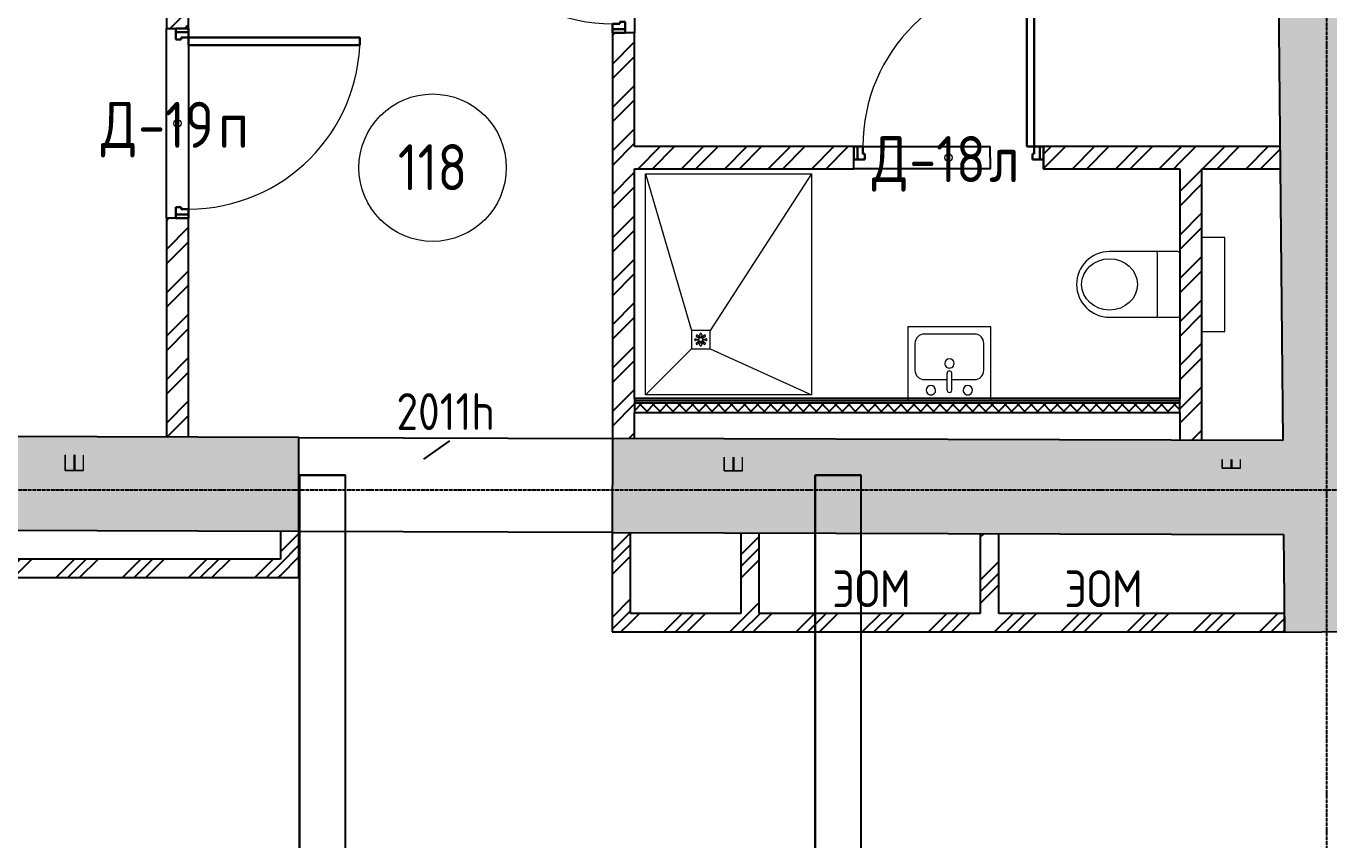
# Model space of a CAD drawing. Header units: millimetres. Extents: x -129048 to 476301, y -5853 to 215316.
# Drawn here: x 31950 to 39022, y 11356 to 15773 of the extents above; entities that cross this region are included whole.
import ezdxf

# ---------------------------------------------------------------- set-up
doc = ezdxf.new("R2010")
doc.units = ezdxf.units.MM
doc.linetypes.add('ADSK_Линия сетки', pattern=[25, 20, -2.5, 0, -2.5])
doc.linetypes.add('ADSK_Сверху', pattern=[4.5, 3, -1.5])
for name, color, linetype, lineweight in [('Аннотация', 7, 'Continuous', 9), ('Двери', 251, 'Continuous', 18), ('Каркас', 7, 'Continuous', 18), ('Марки дверей', 7, 'Continuous', 20), ('Марки помещений', 7, 'Continuous', 20), ('Сантехника', 251, 'Continuous', 18), ('Сантехническое оборудование', 251, 'Continuous', 9)]:
    doc.layers.add(name, color=color, linetype=linetype, lineweight=lineweight)
for name, color, linetype, lineweight, true_color in [('Обобщенные модели', 5, 'Continuous', 18, 0x0000ff), ('Стены внутренние', 5, 'Continuous', 18, 0x0000ff), ('Стены штриховка', 5, 'Continuous', 18, 0x0000ff)]:
    doc.layers.add(name, color=color, linetype=linetype, lineweight=lineweight, true_color=true_color)
doc.styles.add('GOST Common_1', font='GOST Common_0.ttf', dxfattribs={"width": 0.9, "height": 200})
doc.styles.add('GOST Common_2', font='GOST Common_0.ttf', dxfattribs={"width": 0.9, "height": 250})
pattern_1 = [(45, (0, 0), (-179.6051, 179.6051), []), (45, (63.5, 0), (0, 359.2102), []), (45, (-63.5, 0), (0, 359.2102), [])]
pattern_2 = [(45, (0, 0), (-117.8655, 117.8655), []), (45, (78.58, 0), (-117.8655, 117.8655), [])]

# ---------------------------------------------------------------- blocks, each defined once
blk = doc.blocks.new('Типовая двутавровая балка _АСТО 20-93_ Балки - 100х200мм-V3-01 План 1-го этажа маркировочный')
at = {"layer": 'Каркас', "color": 253, "linetype": 'ADSK_Сверху', "true_color": 0xaaaaaa}
for p, q in [((-2169.5, 50), (-2169.5, -50)), ((-2169.5, 50), (-2083.6, 50)), ((-2083.6, 3), (-2169.5, 3)), ((2089.5, 50), (2169.5, 50)), ((2169.5, -50), (2169.5, 50)), ((-2083.6, -3), (-2169.5, -3)), ((-2169.5, -50), (-2083.6, -50)), ((2090.1, -50), (2169.5, -50))]:
    blk.add_line(p, q, dxfattribs=at)
at = {"layer": 'Каркас', "color": 9, "linetype": 'ADSK_Сверху', "true_color": 0xb9b9b9}
for p, q in [((-2169.5, 3.4), (-2169.5, 50)), ((-2169.5, 50), (-2083.6, 50)), ((-2169.5, -50), (-2169.5, -3.4)), ((-2169.5, -50), (-2083.6, -50))]:
    blk.add_line(p, q, dxfattribs=at)
at = {"layer": 'Каркас', "color": 253, "linetype": 'ADSK_Сверху', "true_color": 0xb2b2b2}
for p, q in [((-2169.5, 50), (-2169.5, 15)), ((-2169.5, 15), (-2169.5, 50)), ((-2083.6, 50), (-2169.5, 50)), ((-2169.5, 50), (-2083.6, 50)), ((-2169.5, 3), (-2169.5, 15)), ((-2169.5, 3), (-2169.5, 15)), ((-2169.5, -3), (-2169.5, 3)), ((2169.5, 50), (2089.5, 50)), ((2169.5, 50), (2169.5, 15)), ((2169.5, 15), (2169.5, 3)), ((-2169.5, -15), (-2169.5, -3)), ((-2169.5, -15), (-2169.5, -3)), ((-2169.5, -50), (-2169.5, -15)), ((-2169.5, -15), (-2169.5, -50)), ((-2169.5, -50), (-2083.6, -50)), ((-2169.5, -50), (-2083.6, -50)), ((2090.1, -50), (2169.5, -50)), ((2169.5, -3), (2169.5, -15)), ((2169.5, -15), (2169.5, -50))]:
    blk.add_line(p, q, dxfattribs=at)
blk = doc.blocks.new('Типовая двутавровая балка _АСТО 20-93_ Балки - 100х200мм-V4-01 План 1-го этажа маркировочный')
at = {"layer": 'Каркас', "color": 253, "linetype": 'ADSK_Сверху', "true_color": 0xaaaaaa}
for p, q in [((-2169.5, 50), (-2169.5, -50)), ((-2169.5, 50), (-2096, 50)), ((-2096.2, 3), (-2169.5, 3)), ((2111.8, 50), (2169.5, 50)), ((2169.5, -50), (2169.5, 50)), ((-2096.2, -3), (-2169.5, -3)), ((-2169.5, -50), (-2096.4, -50)), ((2112.4, -50), (2169.5, -50))]:
    blk.add_line(p, q, dxfattribs=at)
at = {"layer": 'Каркас', "color": 9, "linetype": 'ADSK_Сверху', "true_color": 0xb9b9b9}
for p, q in [((-2169.5, 3.4), (-2169.5, 50)), ((-2169.5, 50), (-2096, 50)), ((-2169.5, -50), (-2169.5, -3.4)), ((-2169.5, -50), (-2096.4, -50))]:
    blk.add_line(p, q, dxfattribs=at)
at = {"layer": 'Каркас', "color": 253, "linetype": 'ADSK_Сверху', "true_color": 0xb2b2b2}
for p, q in [((-2169.5, 50), (-2169.5, 15)), ((-2169.5, 15), (-2169.5, 50)), ((-2096, 50), (-2169.5, 50)), ((-2169.5, 50), (-2096, 50)), ((-2169.5, 3), (-2169.5, 15)), ((-2169.5, 3), (-2169.5, 15)), ((-2169.5, -3), (-2169.5, 3)), ((2169.5, 50), (2111.8, 50)), ((2169.5, 50), (2169.5, 15)), ((2169.5, 15), (2169.5, 3)), ((-2169.5, -15), (-2169.5, -3)), ((-2169.5, -15), (-2169.5, -3)), ((-2169.5, -50), (-2169.5, -15)), ((-2169.5, -15), (-2169.5, -50)), ((-2169.5, -50), (-2096.4, -50)), ((-2169.5, -50), (-2096.4, -50)), ((2112.4, -50), (2169.5, -50)), ((2169.5, -3), (2169.5, -15)), ((2169.5, -15), (2169.5, -50))]:
    blk.add_line(p, q, dxfattribs=at)
blk = doc.blocks.new('Типовая двутавровая балка _АСТО 20-93_ Балки - 100х200мм-V5-01 План 1-го этажа маркировочный')
at = {"layer": 'Каркас', "color": 253, "linetype": 'ADSK_Сверху', "true_color": 0xaaaaaa}
for p, q in [((-2169.5, 50), (-2169.5, -50)), ((-2169.5, 50), (-2121.1, 50)), ((-2121.3, 3), (-2169.5, 3)), ((2114.9, 50), (2169.5, 50)), ((2169.5, -50), (2169.5, 50)), ((-2121.4, -3), (-2169.5, -3)), ((-2169.5, -50), (-2121.6, -50)), ((2115.5, -50), (2169.5, -50))]:
    blk.add_line(p, q, dxfattribs=at)
at = {"layer": 'Каркас', "color": 9, "linetype": 'ADSK_Сверху', "true_color": 0xb9b9b9}
for p, q in [((-2169.5, 3.4), (-2169.5, 50)), ((-2169.5, 50), (-2121.1, 50)), ((-2169.5, -50), (-2169.5, -3.4)), ((-2169.5, -50), (-2121.6, -50))]:
    blk.add_line(p, q, dxfattribs=at)
at = {"layer": 'Каркас', "color": 253, "linetype": 'ADSK_Сверху', "true_color": 0xb2b2b2}
for p, q in [((-2169.5, 50), (-2169.5, 15)), ((-2169.5, 15), (-2169.5, 50)), ((-2121.1, 50), (-2169.5, 50)), ((-2169.5, 50), (-2121.1, 50)), ((-2169.5, 3), (-2169.5, 15)), ((-2169.5, 3), (-2169.5, 15)), ((-2169.5, -3), (-2169.5, 3)), ((2169.5, 50), (2114.9, 50)), ((2169.5, 50), (2169.5, 15)), ((2169.5, 15), (2169.5, 3)), ((-2169.5, -15), (-2169.5, -3)), ((-2169.5, -15), (-2169.5, -3)), ((-2169.5, -50), (-2169.5, -15)), ((-2169.5, -15), (-2169.5, -50)), ((-2169.5, -50), (-2121.6, -50)), ((-2169.5, -50), (-2121.6, -50)), ((2115.5, -50), (2169.5, -50)), ((2169.5, -3), (2169.5, -15)), ((2169.5, -15), (2169.5, -50))]:
    blk.add_line(p, q, dxfattribs=at)
blk = doc.blocks.new('AC_Дверь_Однопольная - Д-19п 1030х2200h-2319717-01 План 1-го этажа маркировочный')
at = {"layer": 'Двери', "lineweight": 30}
for p, q in [((-465, 990), (-425, 990)), ((-465, 60), (-465, 990)), ((-425, 990), (-425, 60)), ((-515, 60), (-495, 60)), ((-515, -10), (-515, 60)), ((-495, 60), (-465, 60)), ((-495, -10), (-495, 60)), ((-495, 60), (-495, -10)), ((-425, 60), (-465, 60)), ((-465, 60), (-465, 20)), ((-465, 20), (-455, 20)), ((-455, 20), (-455, -10)), ((455, 20), (465, 20)), ((455, -10), (455, 20)), ((465, 60), (495, 60)), ((465, 20), (465, 60)), ((495, 60), (495, -10)), ((495, 60), (515, 60)), ((495, -10), (495, 60)), ((515, 60), (515, -10)), ((-495, -10), (-515, -10)), ((-455, -10), (-495, -10)), ((495, -10), (455, -10)), ((515, -10), (495, -10))]:
    blk.add_line(p, q, dxfattribs=at)
at = {"layer": 'Двери'}
blk.add_arc((-465, 60), 930, 0, 90, dxfattribs=at)
blk = doc.blocks.new('AC_Дверь_Однопольная - Д-18л 1030х2200h-2319665-01 План 1-го этажа маркировочный')
at = {"layer": 'Двери', "lineweight": 30}
for p, q in [((465, 990), (425, 990)), ((425, 990), (425, 60)), ((465, 60), (465, 990)), ((-495, 60), (-515, 60)), ((-515, 60), (-515, -10)), ((-465, 60), (-495, 60)), ((-495, 60), (-495, -10)), ((-495, -10), (-495, 60)), ((-465, 20), (-465, 60)), ((-455, 20), (-465, 20)), ((-455, -10), (-455, 20)), ((425, 60), (465, 60)), ((465, 20), (455, 20)), ((455, 20), (455, -10)), ((495, 60), (465, 60)), ((465, 60), (465, 20)), ((495, -10), (495, 60)), ((515, 60), (495, 60)), ((495, 60), (495, -10)), ((515, -10), (515, 60)), ((-515, -10), (-495, -10)), ((-495, -10), (-455, -10)), ((455, -10), (495, -10)), ((495, -10), (515, -10))]:
    blk.add_line(p, q, dxfattribs=at)
at = {"layer": 'Двери'}
blk.add_arc((465, 60), 930, 90, 180, dxfattribs=at)
blk = doc.blocks.new('Туалет подвесной-Moderna R-Laufen - 000 White-2319019-01 План 1-го этажа маркировочный')
at = {"layer": 'Обобщенные модели'}
for p, q in [((-53, 441.8), (-53, 69.9)), ((303, 69.9), (303, 441.8)), ((-43.1, 180.3), (293.1, 180.3))]:
    blk.add_line(p, q, dxfattribs=at)
for centre, radius, start, end in [((125, 441.8), 178, 360, 180), ((-43.1, 190.2), 9.89, 180, 270), ((293.1, 190.2), 9.89, 270, 360), ((-43.1, 69.9), 9.89, 180, 270), ((293.1, 69.9), 9.89, 270, 360)]:
    blk.add_arc(centre, radius, start, end, dxfattribs=at)
blk.add_ellipse((125, 440.8), major_axis=(0, 151.6), ratio=0.916517, dxfattribs=at)
at = {"layer": 'Сантехника'}
for p, q in [((-130, -60), (-130, -185)), ((380, -185), (380, -60)), ((-130, -185), (380, -185))]:
    blk.add_line(p, q, dxfattribs=at)
blk = doc.blocks.new('4-slope_shower_with_drain_2858 - 1000х1200-2157423-01 План 1-го этажа маркировочный')
at = {"layer": 'Сантехническое оборудование'}
for p, q in [((-300, -300), (-300, 900)), ((-300, 900), (600, 900)), ((-300, 900), (-50, 50)), ((600, 900), (50, 50)), ((600, 900), (600, -300)), ((50, 50), (-50, 50)), ((-50, 50), (-50, -50)), ((-27.9, 4.9), (-11, 1.9)), ((-9.2, 6.4), (-23.2, 16.3)), ((-16.3, 23.2), (-6.4, 9.2)), ((-1.9, 11), (-4.9, 27.9)), ((4.9, 27.9), (1.9, 11)), ((6.4, 9.2), (16.3, 23.2)), ((23.2, 16.3), (9.2, 6.4)), ((11, 1.9), (27.9, 4.9)), ((50, -50), (50, 50)), ((-300, -300), (-50, -50)), ((-50, -50), (50, -50)), ((-11, -1.9), (-27.9, -4.9)), ((-23.2, -16.3), (-9.2, -6.4)), ((-6.4, -9.2), (-16.3, -23.2)), ((-4.9, -27.9), (-1.9, -11)), ((1.9, -11), (4.9, -27.9)), ((16.3, -23.2), (6.4, -9.2)), ((9.2, -6.4), (23.2, -16.3)), ((27.9, -4.9), (11, -1.9)), ((50, -50), (600, -300)), ((600, -300), (-300, -300))]:
    blk.add_line(p, q, dxfattribs=at)
for centre, radius, start, end in [((-28.8, 0), 5, 80, 280), ((-20.4, 20.4), 5, 35, 235), ((-12, 0), 2.19, 297.42591, 62.57409), ((-12, 0), 2.19, 6.95268, 62.57409), ((-8.5, 8.5), 2.19, 252.42591, 17.57409), ((-8.5, 8.5), 2.19, 252.42591, 294.14197), ((-8.5, 8.5), 2.19, 335.85803, 17.57409), ((0, 28.8), 5, 350, 190), ((0, 12), 2.19, 207.42591, 332.57409), ((0, 12), 2.19, 207.42591, 332.57409), ((8.5, 8.5), 2.19, 162.42591, 287.57409), ((8.5, 8.5), 2.19, 162.42591, 204.14197), ((8.5, 8.5), 2.19, 231.95268, 287.57409), ((12, 0), 2.19, 117.42591, 242.57409), ((12, 0), 2.19, 117.42591, 173.04732), ((20.4, 20.4), 5, 305, 145), ((28.8, 0), 5, 260, 100), ((-20.4, -20.4), 5, 125, 325), ((-12, 0), 2.19, 297.42591, 353.04732), ((-8.5, -8.5), 2.19, 342.42591, 107.57409), ((-8.5, -8.5), 2.19, 65.85803, 107.57409), ((-8.5, -8.5), 2.19, 342.42591, 38.04732), ((0, -28.8), 5, 170, 10), ((0, -12), 2.19, 27.42591, 152.57409), ((0, -12), 2.19, 27.42591, 152.57409), ((8.5, -8.5), 2.19, 72.42591, 197.57409), ((8.5, -8.5), 2.19, 155.85803, 197.57409), ((8.5, -8.5), 2.19, 72.42591, 114.14197), ((12, 0), 2.19, 186.95268, 242.57409), ((20.4, -20.4), 5, 215, 55)]:
    blk.add_arc(centre, radius, start, end, dxfattribs=at)
blk = doc.blocks.new('AC_Дверь_Однопольная - Д-19л 1030х2200h-2319549-01 План 1-го этажа маркировочный')
at = {"layer": 'Двери', "lineweight": 30}
for p, q in [((465, 990), (425, 990)), ((425, 990), (425, 60)), ((465, 60), (465, 990)), ((-495, 60), (-515, 60)), ((-515, 60), (-515, -10)), ((-465, 60), (-495, 60)), ((-495, 60), (-495, -10)), ((-495, -10), (-495, 60)), ((-465, 20), (-465, 60)), ((-455, 20), (-465, 20)), ((-455, -10), (-455, 20)), ((425, 60), (465, 60)), ((465, 20), (455, 20)), ((455, 20), (455, -10)), ((495, 60), (465, 60)), ((465, 60), (465, 20)), ((495, -10), (495, 60)), ((515, 60), (495, 60)), ((495, 60), (495, -10)), ((515, -10), (515, 60)), ((-515, -10), (-495, -10)), ((-495, -10), (-455, -10)), ((455, -10), (495, -10)), ((495, -10), (515, -10))]:
    blk.add_line(p, q, dxfattribs=at)
at = {"layer": 'Двери'}
blk.add_arc((465, 60), 930, 90, 180, dxfattribs=at)
blk = doc.blocks.new('ADSK_Марка_Дверь - Марка типа и комментарии-2020407-01 План 1-го этажа маркировочный')
at = {"layer": 'Марки дверей', "lineweight": 9}
blk.add_circle((0, 0), 0.2, dxfattribs=at)
blk = doc.blocks.new('ADSK_Марка_Помещение_ОдноЗначение - Номер-247393-01 План 1-го этажа маркировочный')
at = {"layer": 'Марки помещений'}
blk.add_circle((0, 0), 4, dxfattribs=at)
blk = doc.blocks.new('Кухонная мойка-Одиночная - 450 x 400 мм-1905995-01 План 1-го этажа маркировочный')
at = {"layer": 'Сантехника'}
for p, q in [((240.7, 202.3), (-209.3, 202.3)), ((-209.3, 202.3), (-209.3, -197.7)), ((3, 145.2), (3, 53.1)), ((28.4, 145.2), (28.4, 53.1)), ((240.7, -197.7), (240.7, 202.3)), ((3, 88), (-120.4, 88)), ((151.8, 88), (28.4, 88)), ((-171.2, 37.2), (-171.2, -108.8)), ((202.6, -108.8), (202.6, 37.2)), ((-209.3, -197.7), (240.7, -197.7)), ((-120.4, -159.6), (151.8, -159.6))]:
    blk.add_line(p, q, dxfattribs=at)
for centre, radius, start, end in [((-84.3, 145.2), 25.4, 360, 180), ((-84.3, 145.2), 25.4, 180, 360), ((15.7, 145.2), 12.7, 360, 180), ((115.7, 145.2), 25.4, 360, 180), ((115.7, 145.2), 25.4, 180, 360), ((-120.4, 37.2), 50.8, 90, 180), ((151.8, 37.2), 50.8, 360, 90), ((15.7, 0), 25.4, 360, 180), ((15.7, 0), 25.4, 180, 0), ((15.7, 53.1), 12.7, 180, 0), ((-120.4, -108.8), 50.8, 180, 270), ((151.8, -108.8), 50.8, 270, 0)]:
    blk.add_arc(centre, radius, start, end, dxfattribs=at)

msp = doc.modelspace()

# ---------------------------------------------------------------- hatches: boundary and pattern name
at = {"layer": 'Стены внутренние', "lineweight": 25, "true_color": 0x636466}
for points in [[(38780.55074, 12484.2784), (39290.5273, 12489.16752), (39214.53835, 20424.05859), (38704.51496, 20424.05859), (38780.51674, 12487.82891)], [(33079.61094, 13030.93279), (33081.07906, 13540.93068), (16805.21333, 13587.78387), (16803.74521, 13077.78598), (32259.56256, 13033.29346)], [(38775.47269, 13014.53616), (38770.58849, 13524.55234), (35256.40131, 13534.6686), (35254.93319, 13024.67071), (38730.85297, 13014.66461)]]:
    msp.add_hatch(color=251, dxfattribs=at).paths.add_polyline_path(points)
h = msp.add_hatch(dxfattribs=at)
h.set_pattern_fill('FP_2', color=251, style=0, pattern_type=2)
h.set_pattern_definition(pattern_2)
h.paths.add_polyline_path([(32832.37159, 13541.64663), (32832.37159, 14729.84326), (32712.37159, 14729.84326), (32712.37159, 13541.99207)])
h.paths.add_polyline_path([(32832.37159, 15759.84326), (32832.37159, 17659.84326), (32712.37159, 17659.55931), (32712.37159, 15759.84326), (32762.37159, 15759.84326)])
h = msp.add_hatch(dxfattribs=at)
h.set_pattern_fill('FP_2', color=251, style=0, pattern_type=2)
h.set_pattern_definition(pattern_2)
h.paths.add_polyline_path([(35252.37155, 13534.6802), (35252.37155, 15735.56972), (35132.37155, 15735.56972), (35132.37155, 13535.02564), (35230.51674, 13534.74311)])
h.paths.add_polyline_path([(35132.37155, 16765.56972), (35252.37155, 16765.56972), (35252.37155, 17665.56972), (35132.37155, 17665.28576), (35132.37155, 16924.19662)])
h = msp.add_hatch(dxfattribs=at)
h.set_pattern_fill('FP_2', color=251, style=0, pattern_type=2)
h.set_pattern_definition(pattern_2)
h.paths.add_polyline_path([(37472.37155, 14998.76848), (38211.73033, 14998.76848), (38211.73033, 15118.76848), (37472.37155, 15118.76848), (37472.37155, 15048.76848)])
h.paths.add_polyline_path([(35562.37159, 14998.76848), (36442.37155, 14998.76848), (36442.37155, 15118.76848), (35252.37155, 15118.76848), (35252.37155, 14998.76848), (35312.37159, 14998.76848)])
h = msp.add_hatch(dxfattribs=at)
h.set_pattern_fill('FP_2', color=251, style=0, pattern_type=2)
h.set_pattern_definition(pattern_2)
h.paths.add_polyline_path([(38331.73033, 14998.76848), (38756.47058, 14998.76848), (38755.32139, 15118.76848), (38211.73033, 15118.76848), (38211.73033, 14998.76848)])
h = msp.add_hatch(dxfattribs=at)
h.set_pattern_fill('FP_2', color=251, style=0, pattern_type=2)
h.set_pattern_definition(pattern_2)
h.paths.add_polyline_path([(38331.73033, 13525.81568), (38331.73033, 14998.76848), (38211.73033, 14998.76848), (38211.73033, 13526.16112)])
h = msp.add_hatch(dxfattribs=at)
h.set_pattern_fill('FP_4', color=251, style=0, pattern_type=2)
h.set_pattern_definition([(45, (0, 0), (-35.35534, 35.35534), []), (135, (0, 0), (-35.35534, -35.35534), [])])
h.paths.add_polyline_path([(36161.13126, 13676.16112), (38211.73033, 13676.16112), (38211.73033, 13726.16112), (35252.37155, 13726.16112), (35252.37155, 13676.16112), (35662.37159, 13676.16112)])
h = msp.add_hatch(color=251, dxfattribs=at)
h.paths.add_polyline_path([(35254.93319, 13024.67071), (35256.40131, 13534.6686), (35132.37155, 13535.02564), (35130.51674, 13025.02887), (35252.37155, 13024.67808)])
h.paths.add_polyline_path([(35254.93319, 13024.67071), (35254.93283, 13024.741), (35254.93319, 13534.6686)])
h.paths.add_polyline_path([(33430.38488, 13029.92302), (33430.38488, 13539.92513), (33081.07906, 13540.93068), (33079.61094, 13030.93279), (33330.38488, 13030.21089)])
h = msp.add_hatch(dxfattribs=at)
h.set_pattern_fill('FP_3', color=251, style=0, pattern_type=2)
h.set_pattern_definition(pattern_1)
h.paths.add_polyline_path([(33330.38488, 12779.92513), (33430.38488, 12779.92513), (33430.38488, 13029.92302), (33330.38488, 13029.92302), (33330.38488, 12879.92513)])
h = msp.add_hatch(dxfattribs=at)
h.set_pattern_fill('FP_3', color=251, style=0, pattern_type=2)
h.set_pattern_definition(pattern_1)
h.paths.add_polyline_path([(35130.51674, 12485.23504), (35230.51674, 12485.23504), (35230.51674, 13024.741), (35130.51674, 13024.741), (35130.51674, 12585.23504)])
h = msp.add_hatch(dxfattribs=at)
h.set_pattern_fill('FP_3', color=251, style=0, pattern_type=2)
h.set_pattern_definition(pattern_1)
h.paths.add_polyline_path([(35929.57378, 12585.23504), (35929.57378, 13022.72863), (35829.57378, 13023.0165), (35829.57378, 12585.23504)])
h = msp.add_hatch(dxfattribs=at)
h.set_pattern_fill('FP_3', color=251, style=0, pattern_type=2)
h.set_pattern_definition(pattern_1)
h.paths.add_polyline_path([(37198.01347, 12585.23504), (37229.57378, 12585.23504), (37229.57378, 13018.98633), (37129.57378, 13019.2742), (37129.57378, 12585.23504), (37162.43684, 12585.23504)])
h = msp.add_hatch(dxfattribs=at)
h.set_pattern_fill('FP_3', color=251, style=0, pattern_type=2)
h.set_pattern_definition(pattern_1)
h.paths.add_polyline_path([(32259.56256, 12779.92513), (33330.38488, 12779.92513), (33330.38488, 12879.92513), (16570.07115, 12879.92513), (16570.07115, 12779.92513), (32004.5732, 12779.92513)])
h = msp.add_hatch(dxfattribs=at)
h.set_pattern_fill('FP_3', color=251, style=0, pattern_type=2)
h.set_pattern_definition(pattern_1)
h.paths.add_polyline_path([(35230.51674, 12485.23504), (38780.51674, 12485.23504), (38779.58392, 12585.23504), (35230.51674, 12585.23504)])

# ---------------------------------------------------------------- linework, layer by layer
at = {"linetype": 'ADSK_Линия сетки', "lineweight": 25}
for p, q in [((39009.91035, -4984.78696), (39009.91035, 21668.8012)), ((-11086.22475, 13256.78828), (57141.71826, 13256.78828))]:
    msp.add_line(p, q, dxfattribs=at)
at = {"layer": 'Аннотация', "color": 251, "lineweight": 25, "true_color": 0x636466}
msp.add_line((34109.08235, 13421.66284), (34249.48112, 13521.1131), dxfattribs=at)
at = {"layer": 'Каркас', "color": 251, "linetype": 'ADSK_Сверху', "lineweight": 25, "true_color": 0x636466}
for p, q in [((33433.47939, 13335.57109), (33683.47939, 13335.57109)), ((33683.47939, 13335.57109), (33433.47939, 13335.57109)), ((33433.47939, 13335.57109), (33433.47939, 8926.99739)), ((33433.47939, 8926.99739), (33433.47939, 13335.57109)), ((33683.47939, 8926.99739), (33683.47939, 13335.57109)), ((33683.47939, 8926.99739), (33683.47939, 13335.57109)), ((36233.47939, 13335.57109), (36483.47939, 13335.57109)), ((36483.47939, 13335.57109), (36233.47939, 13335.57109)), ((36233.47939, 13335.57109), (36233.47939, 8926.99739)), ((36233.47939, 8926.99739), (36233.47939, 13335.57109)), ((36483.47939, 8926.99739), (36483.47939, 13335.57109)), ((36483.47939, 8926.99739), (36483.47939, 13335.57109))]:
    msp.add_line(p, q, dxfattribs=at)
at = {"layer": 'Стены внутренние', "color": 251, "lineweight": 25, "true_color": 0x636466}
for p, q in [((32712.37159, 17659.55931), (32712.37159, 15759.84326)), ((32832.37159, 15759.84326), (32832.37159, 17659.84326)), ((38730.85297, 17673.80086), (38770.58849, 13524.55234)), ((35252.37155, 16765.56972), (35252.37155, 15735.56972)), ((32712.37159, 15759.84326), (32762.37159, 15759.84326)), ((32712.37159, 14729.84326), (32712.37159, 15759.84326)), ((35132.37155, 15735.56972), (35132.37155, 13535.02564)), ((35252.37155, 15735.56972), (35202.37155, 15735.56972)), ((35252.37155, 15118.76848), (35252.37155, 15735.56972)), ((32832.37159, 15669.84326), (32832.37159, 14779.84326)), ((36442.37155, 15118.76848), (35252.37155, 15118.76848)), ((36492.37155, 15118.76848), (37183.85878, 15118.76848)), ((37184.70867, 14998.76848), (37183.85878, 15118.76848)), ((38755.32139, 15118.76848), (37472.37155, 15118.76848)), ((35252.37155, 14998.76848), (36442.37155, 14998.76848)), ((35252.37155, 13751.16112), (35252.37155, 14998.76848)), ((36442.37155, 14998.76848), (36442.37155, 15048.76848)), ((37184.70867, 14998.76848), (36442.37155, 14998.76848)), ((37471.23996, 15048.76848), (37471.23996, 14998.76848)), ((37472.37155, 14998.76848), (37471.23996, 14998.76848)), ((37472.37155, 15048.76848), (37472.37155, 14998.76848)), ((37472.37155, 14998.76848), (38211.73033, 14998.76848)), ((38211.73033, 14998.76848), (38211.73033, 13751.16112)), ((38331.73033, 14998.76848), (38756.47058, 14998.76848)), ((38331.73033, 13525.81568), (38331.73033, 14998.76848)), ((32712.37159, 14729.84326), (32712.37159, 13541.99207)), ((32762.37159, 14729.84326), (32712.37159, 14729.84326)), ((32832.37159, 13541.64663), (32832.37159, 14729.84326)), ((38211.73033, 13751.16112), (35252.37155, 13751.16112)), ((35252.37155, 13676.16112), (38211.73033, 13676.16112)), ((35252.37155, 13534.6802), (35252.37155, 13676.16112)), ((38211.73033, 13676.16112), (38211.73033, 13526.16112)), ((33430.38488, 13539.92513), (28195.79345, 13554.99391)), ((33430.38488, 13029.92302), (33430.38488, 13539.92513)), ((33430.38488, 13539.92513), (35132.37155, 13535.02564)), ((35132.37155, 13535.02564), (35130.51674, 13025.02887)), ((38770.58849, 13524.55234), (35132.37155, 13535.02564)), ((33430.38488, 13029.92302), (16570.07115, 13078.45865)), ((33330.38488, 13030.21089), (33330.38488, 12879.92513)), ((35130.51674, 13025.02887), (33430.38488, 13029.92302)), ((33430.38488, 12779.92513), (33430.38488, 13029.92302)), ((35130.51674, 13025.02887), (38775.47269, 13014.53616)), ((35130.51674, 13025.02887), (35130.51674, 12485.23504)), ((35230.51674, 12585.23504), (35230.51674, 13024.741)), ((35829.57378, 13023.0165), (35829.57378, 12585.23504)), ((35929.57378, 12585.23504), (35929.57378, 13022.72863)), ((37129.57378, 13019.2742), (37129.57378, 12585.23504)), ((37229.57378, 12585.23504), (37229.57378, 13018.98633)), ((38775.47269, 13014.53616), (38780.55074, 12484.2784)), ((33330.38488, 12879.92513), (16670.07115, 12879.92513)), ((16570.07115, 12779.92513), (33430.38488, 12779.92513)), ((35829.57378, 12585.23504), (35230.51674, 12585.23504)), ((37129.57378, 12585.23504), (35929.57378, 12585.23504)), ((38780.51674, 12585.23504), (37229.57378, 12585.23504)), ((38780.51674, 12485.23504), (38780.51674, 12585.23504)), ((35130.51674, 12485.23504), (38780.51674, 12485.23504)), ((38780.55074, 12484.2784), (39710.25904, 12493.19147))]:
    msp.add_line(p, q, dxfattribs=at)
at = {"layer": 'Стены штриховка', "color": 251, "lineweight": 25, "true_color": 0x636466}
for p, q in [((35252.37155, 13751.16112), (35252.37155, 13676.16112)), ((38211.73033, 13739.16112), (35252.37155, 13739.16112)), ((38211.73033, 13727.16112), (35252.37155, 13727.16112)), ((38211.73033, 13726.16112), (35252.37155, 13726.16112)), ((38211.73033, 13676.16112), (38211.73033, 13751.16112))]:
    msp.add_line(p, q, dxfattribs=at)

# ---------------------------------------------------------------- block references
at = {"layer": 'Двери', "color": 251, "lineweight": 25, "true_color": 0x636466}
for name, p, rotation in [('AC_Дверь_Однопольная - Д-19л 1030х2200h-2319549-01 План 1-го этажа маркировочный', (35192.37155, 16250.56972), 89.99999999999982), ('AC_Дверь_Однопольная - Д-19п 1030х2200h-2319717-01 План 1-го этажа маркировочный', (32772.37159, 15244.84326), 269.9999999999999)]:
    msp.add_blockref(name, p, dxfattribs=dict(at, rotation=rotation))
msp.add_blockref('AC_Дверь_Однопольная - Д-18л 1030х2200h-2319665-01 План 1-го этажа маркировочный', (36957.37155, 15058.76848), dxfattribs=at)
at = {"layer": 'Каркас', "color": 251, "linetype": 'ADSK_Сверху', "lineweight": 25, "true_color": 0x636466, "rotation": 89.99999999999993}
for name, p in [('Типовая двутавровая балка _АСТО 20-93_ Балки - 100х200мм-V3-01 План 1-го этажа маркировочный', (32212.43811, 15530.46401)), ('Типовая двутавровая балка _АСТО 20-93_ Балки - 100х200мм-V4-01 План 1-го этажа маркировочный', (35788.9262, 15529.37652)), ('Типовая двутавровая балка _АСТО 20-93_ Балки - 100х200мм-V5-01 План 1-го этажа маркировочный', (38492.06409, 15542.27515))]:
    msp.add_blockref(name, p, dxfattribs=at)
at = {"layer": 'Марки дверей', "color": 251, "lineweight": 25, "true_color": 0x636466, "xscale": 99.99999999999993, "yscale": 99.99999999999993, "zscale": 99.99999999999993}
for p in [(32772.37159, 15244.84326), (36957.37155, 15058.76848)]:
    msp.add_blockref('ADSK_Марка_Дверь - Марка типа и комментарии-2020407-01 План 1-го этажа маркировочный', p, dxfattribs=at)
at = {"layer": 'Марки помещений', "color": 251, "lineweight": 25, "true_color": 0x636466, "xscale": 99.99999999999993, "yscale": 99.99999999999993, "zscale": 99.99999999999993}
msp.add_blockref('ADSK_Марка_Помещение_ОдноЗначение - Номер-247393-01 План 1-го этажа маркировочный', (34156.72647, 15004.09656), dxfattribs=at)
at = {"layer": 'Сантехника', "color": 251, "lineweight": 25, "true_color": 0x636466}
for name, p, rotation in [('Туалет подвесной-Moderna R-Laufen - 000 White-2319019-01 План 1-го этажа маркировочный', (38271.73033, 14245.76848), 89.99999999999982), ('Кухонная мойка-Одиночная - 450 x 400 мм-1905995-01 План 1-го этажа маркировочный', (36977.35236, 13942.08155), 180)]:
    msp.add_blockref(name, p, dxfattribs=dict(at, rotation=rotation))
at = {"layer": 'Сантехническое оборудование', "color": 251, "lineweight": 25, "true_color": 0x636466}
msp.add_blockref('4-slope_shower_with_drain_2858 - 1000х1200-2157423-01 План 1-го этажа маркировочный', (35612.37159, 14070.76848), dxfattribs=at)

# ---------------------------------------------------------------- texts
at = {"layer": 'Аннотация', "color": 251, "lineweight": 25, "true_color": 0x636466, "char_height": 200, "attachment_point": 1, "style": 'GOST Common_1'}
for s, insert, width in [('2011h', (33960.58112, 13780.68601), 692.658), ('ЭОМ', (36325.92444, 12819.47299), 555.5694375), ('ЭОМ', (37585.92444, 12819.47299), 555.5694375)]:
    msp.add_mtext(s, dxfattribs=dict(at, insert=insert, width=width))
at = {"layer": 'Марки дверей', "color": 251, "lineweight": 25, "true_color": 0x636466, "char_height": 250, "attachment_point": 1, "style": 'GOST Common_2'}
for s, insert, width in [('\\fGOST Common|b0|i0|c204|p34|;\\W.9;Д', (32356.39231, 15361.85636), 245.316375), ('-19', (32558.79856, 15361.85636), 526.7086875), ('\\fGOST Common|b0|i0|c204|p34|;\\W.9;п', (32993.37669, 15361.85636), 194.8100625), ('\\fGOST Common|b0|i0|c204|p34|;\\W.9;Д', (36541.39227, 15175.78157), 245.316375), ('-18', (36743.79852, 15175.78157), 526.7086875), ('\\fGOST Common|b0|i0|c204|p34|;\\W.9;л', (37178.37665, 15175.78157), 194.8100625)]:
    msp.add_mtext(s, dxfattribs=dict(at, insert=insert, width=width))
at = {"layer": 'Марки помещений', "color": 251, "lineweight": 25, "true_color": 0x636466, "insert": (33968.16921, 15131.82163), "char_height": 250, "width": 468.9871875, "attachment_point": 1, "style": 'GOST Common_2'}
msp.add_mtext('118', dxfattribs=at)

doc.saveas('drawing.dxf')
